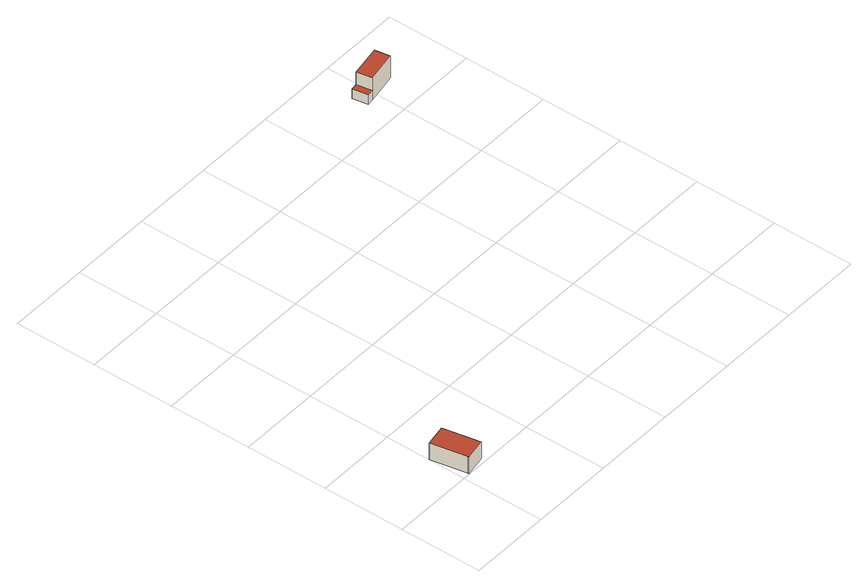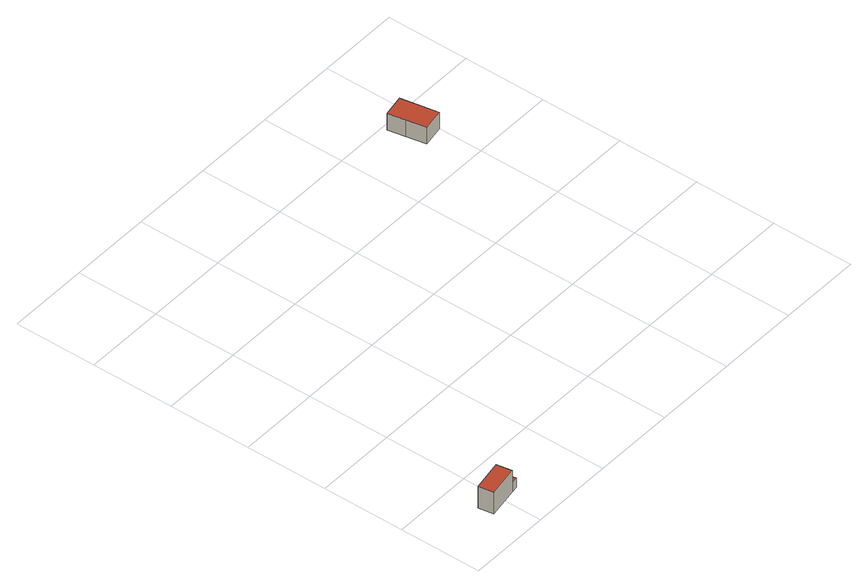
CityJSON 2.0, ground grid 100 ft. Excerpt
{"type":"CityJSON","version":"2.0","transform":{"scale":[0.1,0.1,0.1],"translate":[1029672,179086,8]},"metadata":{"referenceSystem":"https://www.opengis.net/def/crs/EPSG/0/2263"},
"CityObjects":{
"building1":{"type":"Building","attributes":{"name":"Bldg_4210014340","BIN":"4295324"},"geometry":[{"type":"MultiSurface","lod":"2","boundaries":[[[0,1,2,3,4,5]],[[6,7,8,9,10,11]],[[6,11,5,4]],[[7,6,4,3]],[[8,7,3,2]],[[9,8,2,1]],[[10,9,1,0]],[[11,10,0,5]]],"semantics":{"surfaces":[{"type":"GroundSurface"},{"type":"RoofSurface","BIN":"4295324"},{"type":"WallSurface"}],"values":[0,1,2,2,2,2,2,2]}}]},
"building2":{"type":"Building","attributes":{"name":"Bldg_4210011879","BIN":"4295392"},"geometry":[{"type":"MultiSurface","lod":"2","boundaries":[[[12,13,14,15,16,17]],[[18,19,20,21]],[[22,23,24,25]],[[21,24,23,18]],[[22,25,17,16]],[[23,22,16,15]],[[19,18,15,14]],[[20,19,14,13]],[[21,20,13,12]],[[25,24,12,17]]],"semantics":{"surfaces":[{"type":"GroundSurface"},{"type":"RoofSurface","BIN":"4295392"},{"type":"WallSurface"}],"values":[0,1,1,2,2,2,2,2,2,2]}}]}
},
"vertices":[
[89,8,3],[86,26,3],[4,458,3],[263,507,3],[309,265,3],[348,57,3],[309,265,227],[263,507,227],[4,458,227],[86,26,227],[89,8,227],[348,57,227],
[3901,4337,20],[3821,4323,20],[3789,4509,20],[3869,4522,20],[4247,4588,20],[4279,4402,20],[3869,4522,147],[3789,4509,147],[3821,4323,147],[3901,4337,147],[4247,4588,312],[3869,4522,312],[3901,4337,312],[4279,4402,312]
]}
